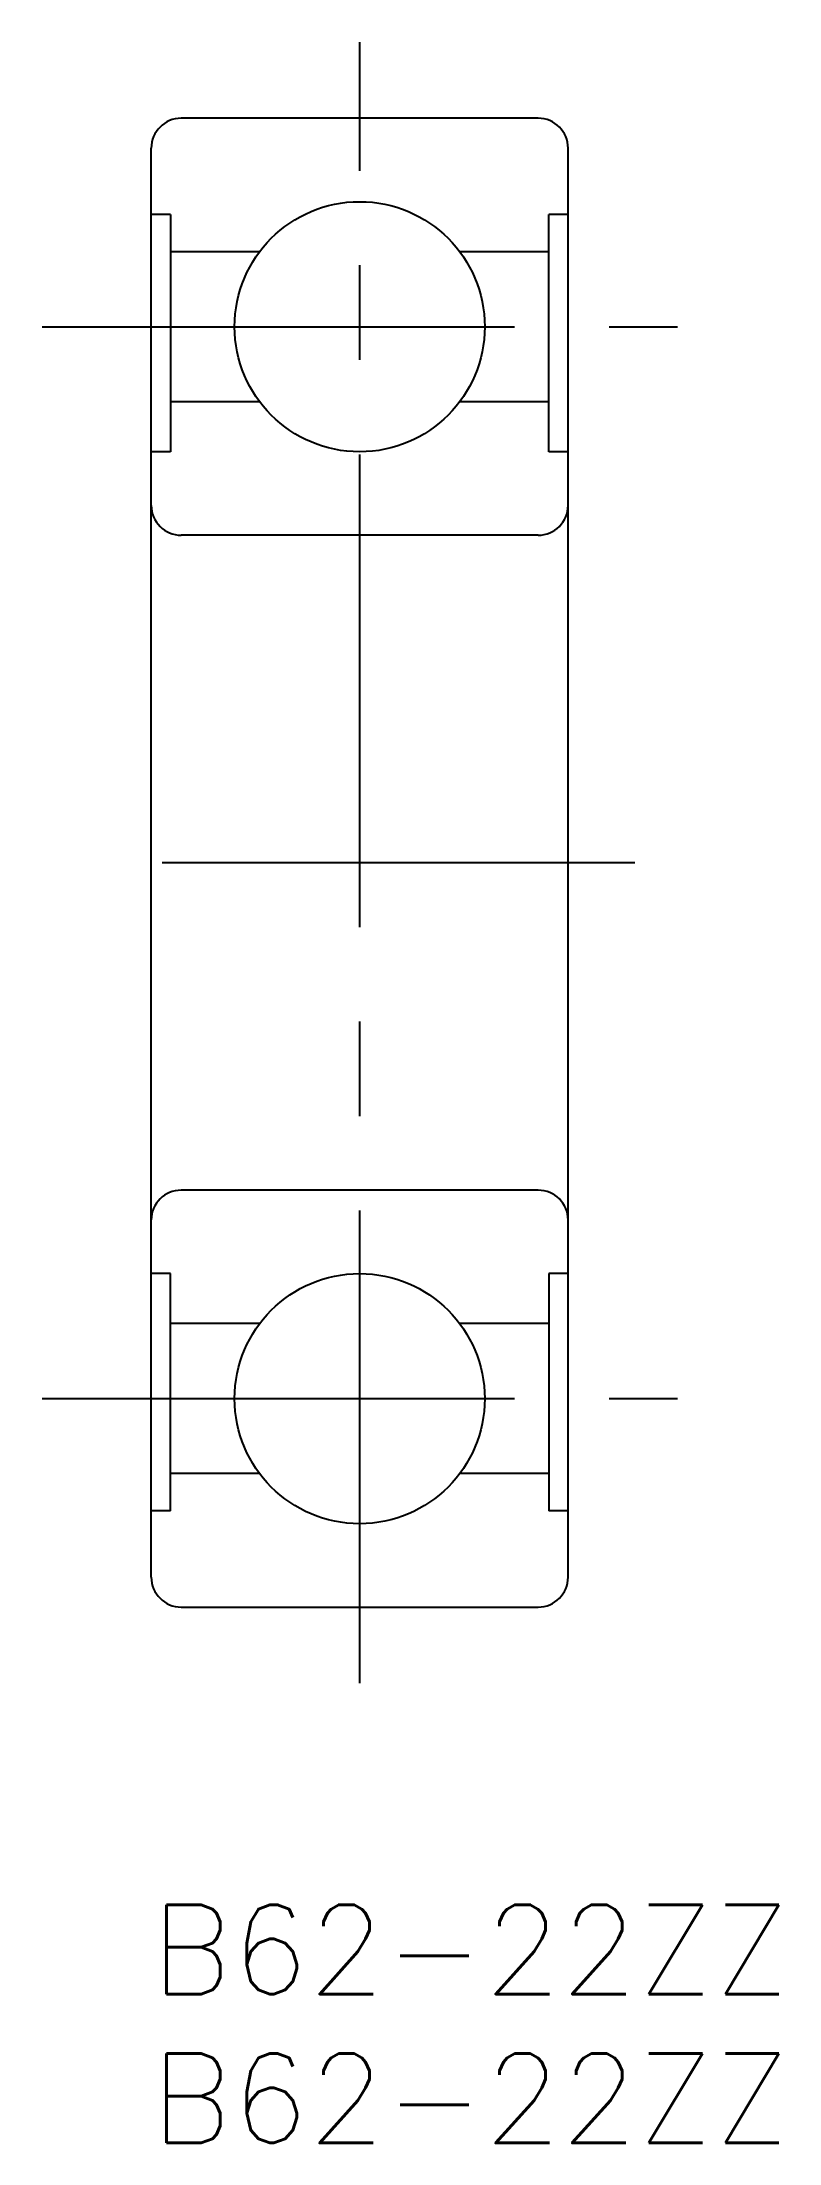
# Model space of a CAD drawing. Extents: x -3.7 to 21.1, y -8 to 62.6.
import ezdxf

# ---------------------------------------------------------------- set-up
doc = ezdxf.new("R2010")
doc.units = 0
doc.header["$LTSCALE"] = 0.5
doc.linetypes.add('CENTER', pattern=[50.8, 31.75, -6.35, 6.35, -6.35])
for name, color, linetype in [('MSM_CENTER', 1, 'CENTER'), ('MSM_CONTINUOUS', 7, 'CONTINUOUS'), ('MSM_PART_NUMBER', 7, 'CONTINUOUS')]:
    doc.layers.add(name, color=color, linetype=linetype)
doc.styles.get("Standard").update_dxf_attribs({"font": 'txt.shx', "height": 3, "bigfont": 'bigfont.shx'})

msp = doc.modelspace()

# ---------------------------------------------------------------- linework, layer by layer
at = {"layer": 'MSM_CENTER'}
for p, q in [((7, 7.438), (7, 62.562)), ((-3.671, 53), (17.671, 53)), ((16.24, 35), (-2.24, 35)), ((-3.671, 17), (17.671, 17))]:
    msp.add_line(p, q, dxfattribs=at)
at = {"layer": 'MSM_CONTINUOUS'}
for p, q in [((13, 60), (1, 60)), ((0, 11), (0, 59)), ((14, 11), (14, 59)), ((0.644, 56.764), (0, 56.764)), ((0.644, 56.764), (0.644, 48.8)), ((14, 56.764), (13.356, 56.764)), ((13.356, 48.8), (13.356, 56.764)), ((3.64, 55.52), (0.644, 55.52)), ((13.356, 55.52), (10.36, 55.52)), ((3.64, 50.48), (0.644, 50.48)), ((13.356, 50.48), (10.36, 50.48)), ((0.644, 48.8), (0, 48.8)), ((14, 48.8), (13.356, 48.8)), ((13, 46), (1, 46)), ((13, 24), (1, 24)), ((0.644, 21.2), (0, 21.2)), ((0.644, 13.236), (0.644, 21.2)), ((14, 21.2), (13.356, 21.2)), ((13.356, 21.2), (13.356, 13.236)), ((3.64, 19.52), (0.644, 19.52)), ((13.356, 19.52), (10.36, 19.52)), ((3.64, 14.48), (0.644, 14.48)), ((13.356, 14.48), (10.36, 14.48)), ((0.644, 13.236), (0, 13.236)), ((14, 13.236), (13.356, 13.236)), ((1, 10), (13, 10))]:
    msp.add_line(p, q, dxfattribs=at)
for centre in [(7, 53), (7, 17)]:
    msp.add_circle(centre, 4.2, dxfattribs=at)
for centre, start, end in [((1, 59), 90, 180), ((13, 59), 0, 90), ((1, 47), 180, 270), ((13, 47), 270, 0), ((1, 23), 90, 180), ((13, 23), 0, 90), ((1, 11), 180, 270), ((13, 11), 270, 0)]:
    msp.add_arc(centre, 1, start, end, dxfattribs=at)

# ---------------------------------------------------------------- texts
at = {"layer": 'MSM_PART_NUMBER'}
for p in [(0, -3), (0, -8)]:
    msp.add_text('B62-22ZZ', height=3, dxfattribs=at).set_placement(p)

doc.saveas('drawing.dxf')
